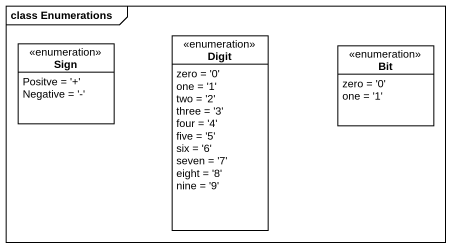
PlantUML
@startuml
mainframe class Enumerations
hide circle
hide empty members
enum Sign {
  Positve = '+'
  Negative = '-'
}
enum Digit {
  zero = '0'
  one = '1'
  two = '2'
  three = '3'
  four = '4'
  five = '5'
  six = '6'
  seven = '7'
  eight = '8'
  nine = '9'
}
enum Bit {
  zero = '0'
  one = '1'
}
@enduml
